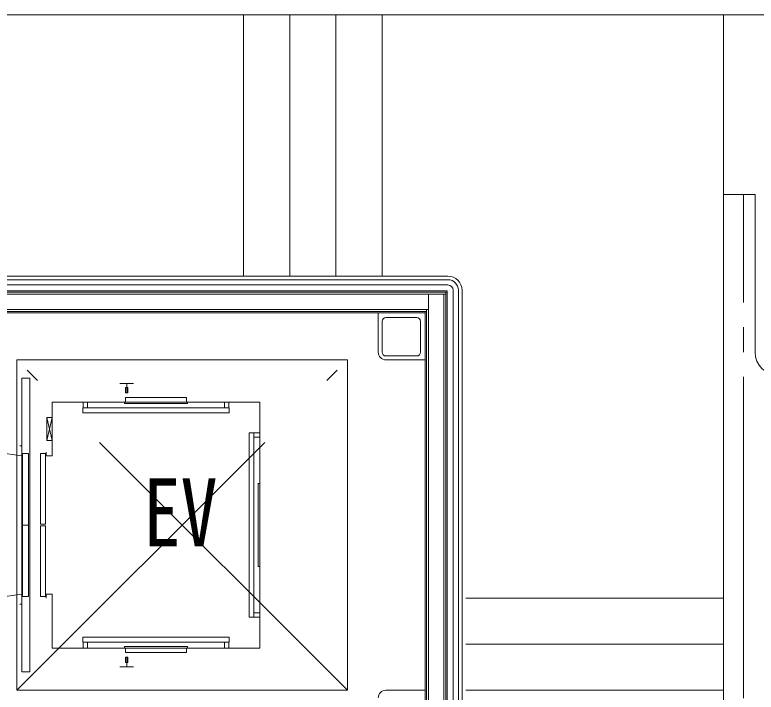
# Model space of a CAD drawing. Units: millimetres, scale not verified. Extents: x -20008 to 44171, y -23185 to 24570.
# Drawn here: x -2757 to 2062, y -10525 to -6117 of the extents above; entities that cross this region are included whole.
import ezdxf
from ezdxf.enums import TextEntityAlignment as Align

# ---------------------------------------------------------------- set-up
doc = ezdxf.new("R2010")
doc.units = ezdxf.units.MM
doc.header["$LTSCALE"] = 380
for name, pattern in [('DASHED', [7.5, 6, -1.5]), ('DASHED_DOTTED', [9.25, 6, -1.5, 0.25, -1.5]), ('USER3', [6.773333, 5.503333, -0.423333, 0.423333, -0.423333])]:
    doc.linetypes.add(name, pattern=pattern)
doc.layers.add('0-9_2-3', color=8, linetype='Continuous')
for name, color, linetype, lineweight in [('0-A_2-2', 8, 'Continuous', 18), ('0-B_2-1', 8, 'Continuous', 18), ('0-C_2-0', 8, 'Continuous', 18), ('1-8_0-A', 8, 'Continuous', 18), ('1-A_0-3', 8, 'USER3', 18), ('1-B_0-2', 8, 'Continuous', 18), ('1-C_0-1', 8, 'Continuous', 18), ('2-D_2-8', 8, 'Continuous', 18), ('2-E_2-5', 8, 'Continuous', 18)]:
    doc.layers.add(name, color=color, linetype=linetype, lineweight=lineweight)
doc.styles.add('ＭＳ ゴシック', font='')
doc.styles.get('ＭＳ ゴシック').set_extended_font_data('MS Gothic')

msp = doc.modelspace()

# ---------------------------------------------------------------- linework, layer by layer
at = {"layer": '0-A_2-2'}
for p, q in [((-3299.3, -7817.3), (58.4, -7817.3)), ((150.4, -7909.3), (150.4, -10867))]:
    msp.add_line(p, q, dxfattribs=at)
at = {"layer": '0-A_2-2', "linetype": 'DASHED_DOTTED'}
for p, q in [((-594.6, -10512.3), (-2744.6, -8362.3)), ((-2744.6, -10512.3), (-2744.6, -8362.3)), ((-594.6, -10512.3), (-594.6, -8362.3)), ((-594.6, -10512.3), (-2744.6, -10512.3))]:
    msp.add_line(p, q, dxfattribs=at)
msp.add_lwpolyline([(-2744.6, -10512.3), (-594.6, -8362.3), (-2744.6, -8362.3)], dxfattribs=at)
at = {"layer": '0-A_2-2'}
msp.add_arc((58.4, -7909.3), 92, 0, 90, dxfattribs=at)
at = {"layer": '0-B_2-1'}
for p, q in [((-3384.1, -7922.8), (54.4, -7922.8)), ((-3371.6, -7935.3), (44.9, -7935.3)), ((-67.6, -7935.3), (-67.6, -10839.3)), ((32.4, -7935.3), (32.4, -10951.8)), ((44.9, -7922.8), (44.9, -10961.3)), ((-3271.6, -8035.3), (-67.6, -8035.3)), ((-3259.1, -8047.8), (-80.1, -8047.8)), ((-80.1, -8035.3), (-80.1, -10839.3))]:
    msp.add_line(p, q, dxfattribs=at)
at = {"layer": '0-C_2-0'}
for p, q in [((54.4, -7913.3), (-3393.6, -7913.3)), ((54.4, -10961.3), (54.4, -7913.3)), ((-89.6, -10826.8), (-89.6, -8047.8)), ((-89.6, -8057.3), (-3249.6, -8057.3))]:
    msp.add_line(p, q, dxfattribs=at)
at = {"layer": '1-8_0-A', "linetype": 'DASHED'}
for p, q in [((-1269.6, -7817.3), (-1269.6, -6117.3)), ((-969.6, -7817.3), (-969.6, -6117.3)), ((-669.6, -7817.3), (-669.6, -6117.3)), ((-369.6, -7817.3), (-369.6, -6117.3)), ((1850.4, -7287.3), (1850.4, -6117.3)), ((175.4, -9912.3), (1850.4, -9912.3)), ((175.4, -10212.3), (1850.4, -10212.3)), ((175.4, -10512.3), (1850.4, -10512.3))]:
    msp.add_line(p, q, dxfattribs=at)
at = {"layer": '1-A_0-3'}
msp.add_line((1980.4, -13137.3), (1980.4, -7287.3), dxfattribs=at)
at = {"layer": '1-B_0-2'}
for p, q in [((-4369.6, -6117.3), (3805.4, -6117.3)), ((1850.4, -7287.3), (2055.4, -7287.3)), ((1850.4, -11932.3), (1850.4, -7287.3)), ((2055.4, -8312.3), (2055.4, -7287.3))]:
    msp.add_line(p, q, dxfattribs=at)
msp.add_arc((2205.4, -8312.3), 150, 180, 270, dxfattribs=at)
at = {"layer": '1-C_0-1'}
for p, q in [((-344.6, -8087.3), (-144.6, -8087.3)), ((-369.6, -8112.3), (-369.6, -8312.3)), ((-119.6, -8112.3), (-119.6, -8312.3)), ((-144.6, -8337.3), (-344.6, -8337.3)), ((-2712.6, -8482.3), (-2712.6, -10392.3)), ((-2659.6, -8482.3), (-2712.6, -8482.3)), ((-2659.6, -10392.3), (-2659.6, -8482.3)), ((-1985.1, -8515.3), (-2074.1, -8515.3)), ((-2029.6, -8515.3), (-2029.6, -8577.3)), ((-2021.6, -8543.3), (-2037.6, -8543.3)), ((-2037.6, -8543.3), (-2037.6, -8577.3)), ((-2021.6, -8577.3), (-2037.6, -8577.3)), ((-2021.6, -8543.3), (-2021.6, -8577.3)), ((-2037.1, -8637.3), (-2037.1, -8607.3)), ((-1642.1, -8607.3), (-2037.1, -8607.3)), ((-1642.1, -8637.3), (-1642.1, -8607.3)), ((-2514.6, -8637.3), (-1164.6, -8637.3)), ((-2514.6, -8987.3), (-2514.6, -8637.3)), ((-2514.6, -8637.3), (-2514.6, -8637.3)), ((-2514.6, -8637.3), (-2514.6, -8637.3)), ((-2514.6, -8637.3), (-2514.6, -8637.3)), ((-2514.6, -8637.3), (-2514.6, -8637.3)), ((-2514.6, -8637.3), (-2514.6, -8637.3)), ((-2313.6, -8637.3), (-2313.6, -8675.3)), ((-2285.6, -8637.3), (-2285.6, -8675.3)), ((-2044.6, -8646.3), (-2044.6, -8637.3)), ((-1634.6, -8637.3), (-2044.6, -8637.3)), ((-1634.6, -8646.3), (-2044.6, -8646.3)), ((-1634.6, -8646.3), (-1634.6, -8637.3)), ((-1393.6, -8637.3), (-1393.6, -8675.3)), ((-1365.6, -8637.3), (-1365.6, -8675.3)), ((-1164.6, -8637.3), (-1164.6, -10237.3)), ((-2314.6, -8707.3), (-2314.6, -8675.3)), ((-2314.6, -8675.3), (-1364.6, -8675.3)), ((-1364.6, -8707.3), (-2314.6, -8707.3)), ((-1364.6, -8675.3), (-1364.6, -8707.3)), ((-2549.6, -8737.3), (-2514.6, -8887.3)), ((-2549.6, -8887.3), (-2549.6, -8737.3)), ((-2514.6, -8737.3), (-2549.6, -8887.3)), ((-2549.6, -8737.3), (-2514.6, -8737.3)), ((-1234.6, -8837.3), (-1234.6, -10037.3)), ((-1202.6, -8837.3), (-1234.6, -8837.3)), ((-1202.6, -10037.3), (-1202.6, -8837.3)), ((-1164.6, -8838.3), (-1202.6, -8838.3)), ((-1164.6, -8866.3), (-1202.6, -8866.3)), ((-2514.6, -8887.3), (-2549.6, -8887.3)), ((-2712.6, -8987.3), (-2991.6, -8947.3)), ((-2724.6, -8922.3), (-2712.6, -8922.3)), ((-2712.6, -8922.3), (-2712.6, -8942.3)), ((-2712.6, -8942.3), (-2712.6, -8987.3)), ((-2552.6, -8962.3), (-2552.6, -8987.3)), ((-2707.6, -8972.3), (-2667.6, -8972.3)), ((-2707.6, -9437.3), (-2707.6, -8972.3)), ((-2667.6, -8972.3), (-2667.6, -9437.3)), ((-2590.6, -9432.3), (-2590.6, -8972.3)), ((-2590.6, -8972.3), (-2558.6, -8972.3)), ((-2558.6, -8972.3), (-2558.6, -9432.3)), ((-2552.6, -8987.3), (-2514.6, -8987.3)), ((-1174.6, -9167.3), (-1174.6, -9707.3)), ((-1164.6, -9167.3), (-1174.6, -9167.3)), ((-2707.6, -9437.3), (-2707.6, -9902.3)), ((-2667.6, -9437.3), (-2707.6, -9437.3)), ((-2667.6, -9437.3), (-2707.6, -9437.3)), ((-2667.6, -9902.3), (-2667.6, -9437.3)), ((-2558.6, -9432.3), (-2590.6, -9432.3)), ((-2590.6, -9902.3), (-2590.6, -9442.3)), ((-2590.6, -9442.3), (-2558.6, -9442.3)), ((-2558.6, -9442.3), (-2558.6, -9902.3)), ((-1174.6, -9707.3), (-1164.6, -9707.3)), ((-2991.6, -9927.3), (-2712.6, -9887.3)), ((-2712.6, -9932.3), (-2712.6, -9887.3)), ((-2707.6, -9902.3), (-2667.6, -9902.3)), ((-2558.6, -9902.3), (-2590.6, -9902.3)), ((-2552.6, -9887.3), (-2552.6, -9912.3)), ((-2514.6, -9887.3), (-2552.6, -9887.3)), ((-2514.6, -10237.3), (-2514.6, -9887.3)), ((-2724.6, -9952.3), (-2712.6, -9952.3)), ((-2712.6, -9952.3), (-2712.6, -9932.3)), ((-1164.6, -10008.3), (-1202.6, -10008.3)), ((-1234.6, -10037.3), (-1202.6, -10037.3)), ((-1164.6, -10036.3), (-1202.6, -10036.3)), ((-2314.6, -10167.3), (-2314.6, -10199.3)), ((-1364.6, -10167.3), (-2314.6, -10167.3)), ((-1364.6, -10199.3), (-1364.6, -10167.3)), ((-2314.6, -10199.3), (-1364.6, -10199.3)), ((-2313.6, -10237.3), (-2313.6, -10199.3)), ((-2285.6, -10237.3), (-2285.6, -10199.3)), ((-1393.6, -10237.3), (-1393.6, -10199.3)), ((-1365.6, -10237.3), (-1365.6, -10199.3)), ((-1164.6, -10237.3), (-2514.6, -10237.3)), ((-2044.6, -10228.3), (-2044.6, -10237.3)), ((-1634.6, -10228.3), (-2044.6, -10228.3)), ((-1634.6, -10237.3), (-2044.6, -10237.3)), ((-2037.1, -10237.3), (-2037.1, -10267.3)), ((-1642.1, -10237.3), (-1642.1, -10267.3)), ((-1634.6, -10228.3), (-1634.6, -10237.3)), ((-2037.6, -10297.3), (-2021.6, -10297.3)), ((-2037.6, -10331.3), (-2037.6, -10297.3)), ((-1642.1, -10267.3), (-2037.1, -10267.3)), ((-2029.6, -10359.3), (-2029.6, -10297.3)), ((-2021.6, -10331.3), (-2021.6, -10297.3)), ((-2074.1, -10359.3), (-1985.1, -10359.3)), ((-2037.6, -10331.3), (-2021.6, -10331.3)), ((-2712.6, -10392.3), (-2659.6, -10392.3))]:
    msp.add_line(p, q, dxfattribs=at)
for centre, start, end in [((-344.6, -8112.3), 90, 180), ((-144.6, -8112.3), 0, 90), ((-344.6, -8312.3), 180, 270), ((-144.6, -8312.3), 270, 0)]:
    msp.add_arc(centre, 25, start, end, dxfattribs=at)
at = {"layer": '2-D_2-8'}
for p, q in [((58.4, -7841.3), (-3299.3, -7841.3)), ((-3299.3, -7875.3), (58.4, -7875.3)), ((92.4, -7909.3), (92.4, -10867)), ((126.4, -10867), (126.4, -7909.3))]:
    msp.add_line(p, q, dxfattribs=at)
for radius in [68, 34]:
    msp.add_arc((58.4, -7909.3), radius, 0, 90, dxfattribs=at)
at = {"layer": '2-E_2-5'}
for p, q in [((-394.6, -8057.3), (-394.6, -8312.3)), ((-89.6, -8362.3), (-344.6, -8362.3)), ((-344.6, -10512.3), (-89.6, -10512.3))]:
    msp.add_line(p, q, dxfattribs=at)
for centre, start, end in [((-344.6, -8312.3), 180, 270), ((-344.6, -10562.3), 90, 180)]:
    msp.add_arc(centre, 50, start, end, dxfattribs=at)

# ---------------------------------------------------------------- texts
at = {"layer": '0-9_2-3', "style": 'ＭＳ ゴシック', "width": 0.8}
msp.add_text('EV', height=443, dxfattribs=at).set_placement((-1921.1, -9708.9), align=Align.BOTTOM_LEFT)

doc.saveas('drawing.dxf')
